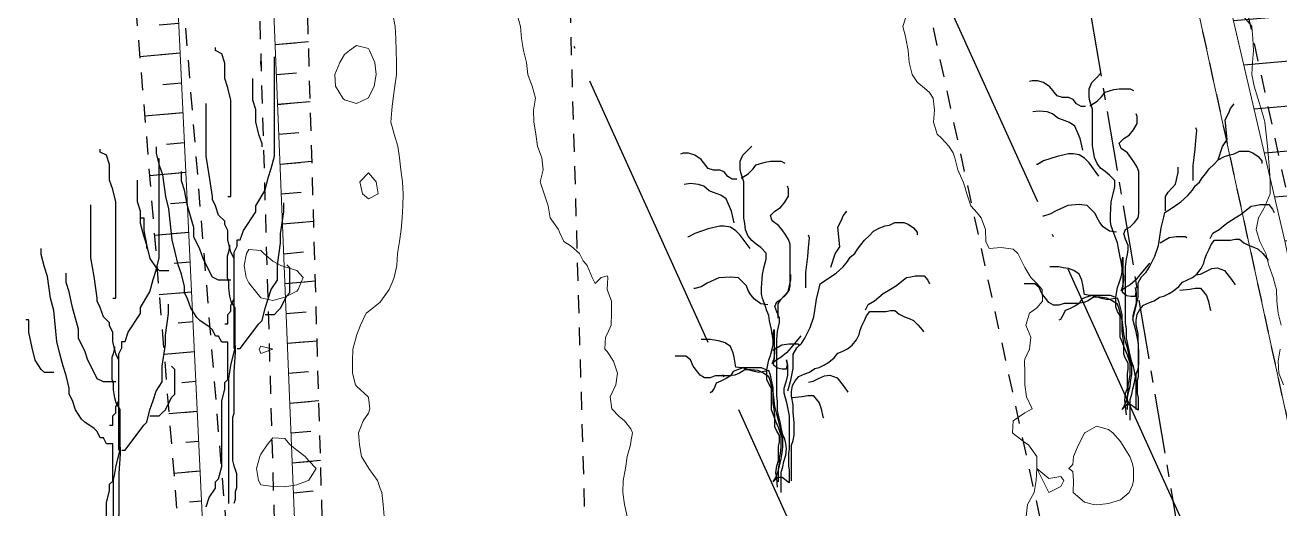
# Model space of a CAD drawing. Header units: centimetres. Extents: x 0 to 642158, y -847 to 649707.
# Drawn here: x 617100.4 to 617152.9, y 620888.1 to 620908.3 of the extents above; entities that cross this region are included whole.
import ezdxf

# ---------------------------------------------------------------- set-up
doc = ezdxf.new("R2010")
doc.units = ezdxf.units.CM
doc.header["$MEASUREMENT"] = 0
for name, pattern in [('ACAD_ISO04W100', [30, 24, -3, 0, -3]), ('CENTERX2', [4, 2.5, -0.5, 0.5, -0.5]), ('JIS_02_0.7', [1.35, 0.75, -0.6])]:
    doc.linetypes.add(name, pattern=pattern)
doc.layers.add('MEV_schema paysager_Ha', color=7, linetype='Continuous', lineweight=25, transparency=0.13)
for name, color, linetype, lineweight in [('MEV_schema paysager_V', 7, 'Continuous', 20), ('MEV_vegetal_V', 7, 'Continuous', 25), ('WAL_parcellaire agricole', 7, 'JIS_02_0.7', 25), ('WAL_topographie 0.5', 253, 'Continuous', 20)]:
    doc.layers.add(name, color=color, linetype=linetype, lineweight=lineweight)
doc.layers.add('SPW_parcellaire cadastral', color=7, linetype='CENTERX2', lineweight=25, true_color=0xff0542)
doc.linetypes.add('FENCELINE1', pattern='A,6.35,-2.54,[133,ltypeshp.shx,S=2.54,R=0,X=-2.54,Y=0],-2.54,25.4', length=36.83)
picture_1 = doc.add_image_def('image2.png', size_in_pixel=(6614, 11023))

# ---------------------------------------------------------------- blocks, each defined once
blk = doc.blocks.new('legende vegetal')
at = {"linetype": 'ACAD_ISO04W100', "ltscale": 0.5}
for points in [[(617155.16, 620873.215), (617116.802, 620957.812)], [(617153.826, 620839.831), (617120.202, 620913.988)]]:
    blk.add_lwpolyline(points, dxfattribs=at)
at = {"layer": 'MEV_vegetal_V'}
for points in [[(617108.769, 620900.946), (617108.899, 620900.946), (617108.899, 620904.972), (617108.769, 620905.492), (617108.639, 620905.882), (617108.639, 620906.531), (617108.509, 620906.92), (617108.249, 620907.05), (617108.249, 620907.181)], [(617108.639, 620895.621), (617108.769, 620895.621), (617108.769, 620896.01), (617108.899, 620896.14), (617108.899, 620896.4), (617109.029, 620896.66), (617109.029, 620898.608), (617109.158, 620898.868), (617109.158, 620899.128), (617109.289, 620899.128), (617109.419, 620899.517), (617109.938, 620900.296), (617109.938, 620900.557), (617110.328, 620901.206), (617110.458, 620901.725), (617110.588, 620902.115), (617110.718, 620902.634), (617110.718, 620906.791)], [(617146.441, 620892.035), (617146.441, 620892.594), (617146.478, 620892.817), (617146.478, 620893.041), (617146.515, 620893.227), (617146.553, 620893.488), (617146.553, 620893.973), (617146.441, 620894.308), (617146.329, 620894.569), (617146.217, 620894.867), (617146.143, 620895.054), (617146.143, 620895.948), (617146.03, 620896.135), (617145.956, 620896.321), (617145.956, 620896.731), (617146.03, 620897.141), (617146.105, 620897.328), (617146.18, 620897.588), (617146.217, 620897.775), (617146.217, 620897.961), (617146.18, 620898.222), (617146.143, 620898.409), (617146.068, 620898.781), (617146.03, 620899.005), (617145.956, 620899.191), (617145.881, 620899.415), (617145.769, 620899.713), (617145.732, 620899.9), (617145.732, 620900.161), (617145.769, 620900.72), (617145.844, 620901.055), (617145.919, 620901.353), (617145.919, 620901.614), (617145.695, 620901.838), (617145.509, 620901.987), (617145.322, 620902.136), (617145.173, 620902.323), (617145.061, 620902.583), (617145.024, 620902.844), (617144.986, 620903.068), (617144.986, 620904.596), (617144.875, 620904.932), (617144.837, 620905.118), (617144.837, 620905.453), (617144.949, 620905.714), (617145.173, 620905.938), (617145.322, 620906.087)], [(617110.198, 620903.024), (617110.198, 620903.154), (617110.068, 620903.544), (617109.938, 620904.063), (617109.938, 620904.583), (617109.808, 620904.972), (617109.808, 620905.882)], [(617144.688, 620904.708), (617144.501, 620904.708), (617144.315, 620904.82), (617144.166, 620905.006), (617143.98, 620905.081), (617143.719, 620905.081), (617143.495, 620905.155), (617143.196, 620905.528), (617142.935, 620905.714), (617142.674, 620905.789), (617142.451, 620905.789), (617142.339, 620905.752)], [(617144.875, 620904.745), (617145.173, 620904.932), (617145.359, 620905.118), (617145.509, 620905.304), (617145.881, 620905.416), (617146.105, 620905.453), (617146.553, 620905.453), (617146.701, 620905.379)], [(617109.029, 620894.582), (617109.029, 620898.348), (617108.899, 620898.608), (617108.769, 620899.128), (617108.769, 620899.517), (617108.639, 620899.777), (617108.639, 620899.907), (617108.379, 620900.167), (617108.249, 620900.557), (617108.119, 620900.816), (617108.119, 620900.946), (617107.989, 620901.855), (617107.859, 620902.634), (617107.859, 620904.843)], [(617144.576, 620902.882), (617144.464, 620903.366), (617144.241, 620903.888), (617144.017, 620904.037), (617143.719, 620904.149), (617143.532, 620904.223), (617143.309, 620904.41), (617143.085, 620904.484), (617142.749, 620904.522), (617142.488, 620904.484)], [(617146.553, 620891.587), (617146.553, 620892.445), (617146.627, 620892.668), (617146.664, 620892.892), (617146.739, 620893.153), (617146.776, 620893.414), (617146.739, 620893.638), (617146.701, 620893.824), (617146.627, 620894.01), (617146.553, 620894.308), (617146.515, 620894.495), (617146.441, 620894.83), (617146.403, 620895.016), (617146.403, 620895.389), (617146.366, 620895.65), (617146.366, 620897.999), (617146.403, 620898.334), (617146.441, 620898.52), (617146.478, 620898.707), (617146.478, 620898.893), (617146.366, 620899.154), (617146.291, 620899.378), (617146.366, 620899.564), (617146.553, 620899.676), (617146.739, 620899.862), (617146.888, 620900.049), (617146.925, 620900.235), (617146.925, 620901.987), (617146.851, 620902.173), (617146.739, 620902.36), (617146.59, 620902.583), (617146.441, 620902.77), (617146.18, 620902.956), (617146.105, 620903.18), (617146.291, 620903.366), (617146.515, 620903.515), (617146.701, 620903.739), (617146.851, 620904), (617146.851, 620904.298), (617146.814, 620904.41)], [(617150.244, 620902.472), (617150.43, 620903.031), (617150.617, 620903.329), (617150.543, 620904.149), (617150.691, 620904.447), (617150.766, 620904.633), (617150.915, 620904.82)], [(617149.2, 620901.614), (617149.2, 620902.248), (617149.238, 620902.583), (617149.275, 620902.919), (617149.312, 620903.292), (617149.349, 620903.701), (617149.312, 620903.813)], [(617103.943, 620896.694), (617104.073, 620896.694), (617104.073, 620900.72), (617103.943, 620901.24), (617103.814, 620901.629), (617103.814, 620902.279), (617103.684, 620902.668), (617103.424, 620902.798), (617103.424, 620902.928)], [(617107.859, 620887.958), (617107.989, 620888.347), (617108.249, 620888.737), (617108.249, 620888.997), (617108.379, 620889.127), (617108.509, 620889.646), (617108.509, 620892.374), (617108.639, 620892.893), (617108.639, 620893.153), (617108.769, 620893.283), (617108.769, 620894.842), (617108.509, 620894.842), (617108.379, 620895.101), (617108.249, 620895.101), (617108.119, 620895.361), (617107.989, 620895.491), (617107.6, 620895.751), (617107.47, 620895.881), (617107.21, 620896.27), (617107.08, 620896.66), (617106.95, 620896.92), (617106.95, 620897.179), (617106.82, 620897.699), (617106.69, 620898.089), (617106.56, 620898.608), (617106.43, 620899.128), (617106.3, 620900.426), (617106.17, 620900.946), (617106.04, 620901.855), (617105.91, 620902.245), (617105.781, 620902.764), (617105.781, 620903.024)], [(617131.832, 620889), (617131.832, 620889.559), (617131.869, 620889.783), (617131.869, 620890.006), (617131.907, 620890.193), (617131.944, 620890.454), (617131.944, 620890.938), (617131.832, 620891.273), (617131.72, 620891.534), (617131.608, 620891.832), (617131.534, 620892.019), (617131.534, 620892.913), (617131.422, 620893.1), (617131.347, 620893.286), (617131.347, 620893.696), (617131.422, 620894.106), (617131.497, 620894.293), (617131.571, 620894.554), (617131.608, 620894.74), (617131.608, 620894.926), (617131.571, 620895.187), (617131.534, 620895.374), (617131.459, 620895.746), (617131.422, 620895.97), (617131.347, 620896.157), (617131.273, 620896.38), (617131.161, 620896.678), (617131.123, 620896.865), (617131.123, 620897.126), (617131.161, 620897.685), (617131.236, 620898.02), (617131.31, 620898.319), (617131.31, 620898.579), (617131.086, 620898.803), (617130.9, 620898.952), (617130.713, 620899.101), (617130.564, 620899.288), (617130.452, 620899.549), (617130.415, 620899.81), (617130.378, 620900.033), (617130.378, 620901.561), (617130.266, 620901.897), (617130.228, 620902.083), (617130.228, 620902.419), (617130.341, 620902.68), (617130.564, 620902.903), (617130.713, 620903.052)], [(617146.664, 620895.799), (617146.776, 620896.247), (617146.888, 620896.731), (617146.888, 620897.328), (617147.037, 620897.588), (617147.224, 620897.775), (617147.373, 620897.999), (617147.596, 620898.446), (617147.746, 620898.893), (617147.783, 620899.154), (617147.858, 620899.639), (617147.97, 620900.086), (617148.007, 620900.272), (617148.23, 620900.421), (617148.678, 620900.72), (617148.976, 620900.981), (617149.163, 620901.204), (617149.275, 620901.391), (617149.461, 620901.54), (617149.573, 620901.726), (617149.722, 620901.913), (617149.871, 620902.099), (617150.058, 620902.285), (617150.244, 620902.472), (617150.505, 620902.621), (617150.729, 620902.695), (617150.915, 620902.733), (617151.139, 620902.844), (617151.512, 620902.844), (617151.699, 620902.77), (617151.922, 620902.621), (617152.071, 620902.434), (617152.071, 620902.323)], [(617103.814, 620891.369), (617103.943, 620891.369), (617103.943, 620891.758), (617104.073, 620891.888), (617104.073, 620892.148), (617104.203, 620892.408), (617104.203, 620894.356), (617104.333, 620894.616), (617104.333, 620894.875), (617104.463, 620894.875), (617104.593, 620895.265), (617105.113, 620896.044), (617105.113, 620896.304), (617105.503, 620896.954), (617105.633, 620897.473), (617105.762, 620897.863), (617105.892, 620898.382), (617105.892, 620902.538)], [(617130.079, 620901.673), (617129.893, 620901.673), (617129.707, 620901.785), (617129.557, 620901.971), (617129.371, 620902.046), (617129.11, 620902.046), (617128.886, 620902.12), (617128.588, 620902.493), (617128.327, 620902.68), (617128.066, 620902.754), (617127.842, 620902.754), (617127.73, 620902.717)], [(617130.266, 620901.71), (617130.564, 620901.897), (617130.751, 620902.083), (617130.9, 620902.269), (617131.273, 620902.381), (617131.497, 620902.419), (617131.944, 620902.419), (617132.093, 620902.344)], [(617145.248, 620901.801), (617144.837, 620902.36), (617144.651, 620902.546), (617144.427, 620902.695), (617144.166, 620902.733), (617143.98, 620902.733), (617143.495, 620902.621), (617142.935, 620902.434), (617142.674, 620902.285), (617142.637, 620902.285)], [(617108.899, 620897.439), (617108.379, 620897.439), (617108.119, 620897.569), (617107.989, 620897.829), (617107.729, 620898.348), (617107.6, 620898.738), (617107.339, 620899.258), (617107.339, 620899.647), (617107.08, 620900.557), (617106.95, 620901.206), (617106.82, 620901.595), (617106.82, 620901.985)], [(617148.044, 620900.347), (617148.044, 620900.943), (617148.156, 620901.13), (617148.454, 620901.465), (617148.566, 620901.95), (617148.566, 620902.173)], [(617105.372, 620898.772), (617105.372, 620898.902), (617105.243, 620899.292), (617105.113, 620899.811), (617105.113, 620900.331), (617104.983, 620900.72), (617104.983, 620901.629)], [(617129.968, 620899.847), (617129.856, 620900.331), (617129.632, 620900.853), (617129.408, 620901.002), (617129.11, 620901.114), (617128.923, 620901.188), (617128.7, 620901.375), (617128.476, 620901.449), (617128.141, 620901.487), (617127.879, 620901.449)], [(617131.944, 620888.552), (617131.944, 620889.41), (617132.018, 620889.633), (617132.056, 620889.857), (617132.131, 620890.118), (617132.168, 620890.379), (617132.131, 620890.603), (617132.093, 620890.789), (617132.018, 620890.975), (617131.944, 620891.273), (617131.907, 620891.46), (617131.832, 620891.795), (617131.795, 620891.982), (617131.795, 620892.354), (617131.757, 620892.615), (617131.757, 620894.964), (617131.795, 620895.299), (617131.832, 620895.486), (617131.869, 620895.672), (617131.869, 620895.858), (617131.757, 620896.119), (617131.683, 620896.343), (617131.757, 620896.529), (617131.944, 620896.641), (617132.131, 620896.827), (617132.279, 620897.014), (617132.317, 620897.2), (617132.317, 620898.952), (617132.242, 620899.139), (617132.131, 620899.325), (617131.981, 620899.549), (617131.832, 620899.735), (617131.571, 620899.921), (617131.497, 620900.145), (617131.683, 620900.331), (617131.907, 620900.481), (617132.093, 620900.704), (617132.242, 620900.965), (617132.242, 620901.263), (617132.205, 620901.375)], [(617104.203, 620890.33), (617104.203, 620894.096), (617104.073, 620894.356), (617103.943, 620894.875), (617103.943, 620895.265), (617103.814, 620895.525), (617103.814, 620895.655), (617103.553, 620895.914), (617103.424, 620896.304), (617103.294, 620896.564), (617103.294, 620896.694), (617103.164, 620897.603), (617103.034, 620898.382), (617103.034, 620900.59)], [(617109.158, 620894.582), (617109.289, 620894.582), (617110.068, 620895.621), (617110.198, 620895.751), (617110.328, 620896.27), (617110.458, 620896.66), (617110.588, 620897.05), (617110.848, 620897.439), (617110.848, 620898.089), (617110.977, 620898.998), (617110.977, 620899.388), (617111.108, 620900.296), (617111.108, 620900.686)], [(617134.021, 620897.98), (617134.207, 620898.539), (617134.394, 620898.838), (617134.319, 620899.657), (617134.468, 620899.956), (617134.543, 620900.142), (617134.692, 620900.328)], [(617145.993, 620899.452), (617145.695, 620899.49), (617145.434, 620899.676), (617145.285, 620899.862), (617145.173, 620900.049), (617145.098, 620900.235), (617144.763, 620900.571), (617144.427, 620900.608), (617143.942, 620900.571), (617143.458, 620900.347), (617143.196, 620900.198), (617142.935, 620900.123), (617142.898, 620900.123)], [(617149.909, 620899.191), (617150.02, 620899.415), (617150.281, 620899.564), (617150.468, 620899.713), (617150.654, 620899.862), (617150.953, 620900.049), (617151.214, 620900.198), (617151.438, 620900.384), (617151.624, 620900.533), (617151.81, 620900.571), (617151.996, 620900.608), (617152.37, 620900.608), (617152.519, 620900.421), (617152.593, 620900.272)], [(617106.3, 620897.829), (617105.91, 620897.829), (617105.781, 620897.959), (617105.52, 620898.348), (617105.391, 620898.868), (617105.261, 620899.517), (617105.261, 620900.037), (617105.131, 620900.037)], [(617130.639, 620898.766), (617130.228, 620899.325), (617130.042, 620899.511), (617129.818, 620899.66), (617129.557, 620899.698), (617129.371, 620899.698), (617128.886, 620899.586), (617128.327, 620899.4), (617128.066, 620899.25), (617128.028, 620899.25)], [(617132.227, 620892.815), (617132.34, 620893.262), (617132.451, 620893.747), (617132.451, 620894.343), (617132.601, 620894.604), (617132.787, 620894.791), (617132.936, 620895.014), (617133.16, 620895.462), (617133.309, 620895.909), (617133.346, 620896.17), (617133.421, 620896.654), (617133.533, 620897.102), (617133.57, 620897.288), (617133.794, 620897.437), (617134.241, 620897.735), (617134.54, 620897.996), (617134.726, 620898.22), (617134.838, 620898.406), (617135.024, 620898.556), (617135.136, 620898.742), (617135.285, 620898.928), (617135.435, 620899.115), (617135.621, 620899.301), (617135.807, 620899.487), (617136.068, 620899.637), (617136.292, 620899.711), (617136.478, 620899.748), (617136.702, 620899.86), (617137.075, 620899.86), (617137.262, 620899.786), (617137.485, 620899.637), (617137.635, 620899.45), (617137.635, 620899.338)], [(617132.977, 620897.123), (617132.977, 620897.757), (617133.014, 620898.092), (617133.052, 620898.428), (617133.089, 620898.8), (617133.126, 620899.21), (617133.089, 620899.322)], [(617146.814, 620892.035), (617146.814, 620893.526), (617146.888, 620893.712), (617146.925, 620893.935), (617146.925, 620894.457), (617146.888, 620894.905), (617146.888, 620895.203), (617146.814, 620895.576), (617146.814, 620895.762), (617146.851, 620896.023), (617146.963, 620896.209), (617147.112, 620896.396), (617147.373, 620896.507), (617147.559, 620896.582), (617147.783, 620896.731), (617147.97, 620896.768), (617148.193, 620896.88), (617148.38, 620896.992), (617148.604, 620897.178), (617148.753, 620897.365), (617148.939, 620897.439), (617149.163, 620897.551), (617149.349, 620897.7), (617149.536, 620897.924), (617149.648, 620898.148), (617149.685, 620898.334), (617149.759, 620898.52), (617149.871, 620898.744), (617149.946, 620898.93), (617150.095, 620899.117), (617150.766, 620899.117), (617150.953, 620899.154), (617151.139, 620899.154), (617151.325, 620899.005), (617151.549, 620898.893), (617151.736, 620898.819), (617151.922, 620898.744), (617152.109, 620898.558), (617152.295, 620898.334), (617152.332, 620898.259)], [(617147.82, 620899.005), (617148.193, 620899.229), (617148.491, 620899.266), (617148.864, 620899.266), (617148.939, 620899.229)], [(617103.684, 620885.394), (617103.684, 620888.121), (617103.814, 620888.641), (617103.814, 620888.901), (617103.943, 620889.031), (617103.943, 620890.589), (617103.684, 620890.589), (617103.553, 620890.849), (617103.424, 620890.849), (617103.294, 620891.109), (617103.164, 620891.239), (617102.774, 620891.499), (617102.644, 620891.628), (617102.384, 620892.018), (617102.254, 620892.408), (617102.124, 620892.668), (617102.124, 620892.927), (617101.995, 620893.447), (617101.865, 620893.837), (617101.734, 620894.356), (617101.605, 620894.875), (617101.475, 620896.174), (617101.345, 620896.694), (617101.215, 620897.603), (617101.085, 620897.993), (617100.955, 620898.512), (617100.955, 620898.772)], [(617108.803, 620888.093), (617108.803, 620893.334), (617108.857, 620893.608), (617108.912, 620893.935), (617109.076, 620894.59), (617109.076, 620896.283), (617108.912, 620896.556), (617108.857, 620896.774), (617108.803, 620897.102), (617108.803, 620897.375), (617108.748, 620897.538), (617108.748, 620898.466), (617108.803, 620898.631), (617108.857, 620898.849), (617108.857, 620898.903)], [(617110.328, 620896.01), (617110.718, 620896.01), (617110.848, 620896.14), (617110.977, 620896.27), (617111.238, 620896.79), (617111.367, 620896.92), (617111.367, 620897.959), (617111.238, 620898.089)], [(617147.373, 620898.148), (617146.963, 620897.663), (617146.776, 620897.439), (617146.553, 620897.253), (617146.366, 620897.141), (617146.18, 620896.992), (617146.254, 620897.178), (617146.291, 620897.439), (617146.291, 620897.626), (617146.254, 620897.812), (617146.254, 620898.036), (617146.217, 620898.222), (617146.254, 620898.409), (617146.254, 620897.216), (617146.217, 620896.955), (617146.403, 620896.806), (617146.59, 620896.768), (617146.776, 620896.768), (617146.814, 620896.955), (617146.776, 620897.141), (617146.814, 620896.918), (617146.814, 620896.507), (617146.739, 620896.209), (617146.664, 620895.948), (617146.664, 620895.762), (617146.776, 620895.352), (617146.888, 620894.793), (617146.888, 620893.414), (617146.851, 620893.227), (617146.851, 620892.706), (617146.888, 620892.519), (617146.888, 620891.997), (617146.59, 620892.221), (617146.403, 620892.221), (617146.217, 620892.035), (617146.329, 620892.221), (617146.441, 620892.519), (617146.478, 620892.706), (617146.553, 620893.004), (617146.59, 620893.265), (617146.627, 620893.488), (617146.627, 620893.861), (617146.515, 620894.271), (617146.441, 620894.606), (617146.366, 620894.867), (617146.291, 620895.203), (617146.217, 620895.799), (617146.217, 620895.986), (617146.18, 620896.172), (617146.105, 620896.507), (617146.03, 620896.694), (617145.844, 620896.657), (617145.62, 620896.619), (617145.434, 620896.657), (617145.173, 620896.731), (617144.949, 620896.806), (617144.725, 620896.731), (617144.539, 620896.657), (617144.427, 620896.47), (617144.241, 620896.358), (617144.017, 620896.247), (617143.83, 620896.172), (617143.756, 620895.986), (617143.644, 620895.799), (617143.569, 620895.762)], [(617104.073, 620893.187), (617103.553, 620893.187), (617103.294, 620893.317), (617103.164, 620893.576), (617102.904, 620894.096), (617102.774, 620894.486), (617102.514, 620895.006), (617102.514, 620895.395), (617102.254, 620896.304), (617102.124, 620896.954), (617101.995, 620897.343), (617101.995, 620897.733)], [(617131.384, 620896.417), (617131.086, 620896.455), (617130.825, 620896.641), (617130.676, 620896.827), (617130.564, 620897.014), (617130.489, 620897.2), (617130.154, 620897.536), (617129.818, 620897.573), (617129.334, 620897.536), (617128.849, 620897.312), (617128.588, 620897.163), (617128.327, 620897.088), (617128.289, 620897.088)], [(617131.821, 620895.856), (617131.821, 620896.452), (617131.933, 620896.638), (617132.231, 620896.974), (617132.343, 620897.458), (617132.343, 620897.682)], [(617135.472, 620896.207), (617135.583, 620896.431), (617135.845, 620896.58), (617136.031, 620896.729), (617136.217, 620896.878), (617136.516, 620897.064), (617136.777, 620897.214), (617137.001, 620897.4), (617137.187, 620897.549), (617137.373, 620897.586), (617137.56, 620897.624), (617137.933, 620897.624), (617138.082, 620897.437), (617138.156, 620897.288)], [(617145.919, 620896.731), (617145.732, 620896.806), (617144.875, 620896.806), (617144.651, 620896.843), (617144.576, 620897.253), (617144.539, 620897.439), (617144.427, 620897.7), (617144.203, 620897.849), (617143.98, 620897.924), (617143.756, 620897.961), (617143.569, 620897.999), (617143.196, 620897.999)], [(617149.312, 620897.663), (617149.498, 620897.7), (617149.722, 620897.812), (617149.983, 620897.924), (617150.207, 620897.961), (617150.505, 620897.849), (617150.804, 620897.477), (617150.953, 620897.253)], [(617146.403, 620891.811), (617146.366, 620892.184), (617146.329, 620892.407), (617146.366, 620892.706), (617146.441, 620892.929), (617146.441, 620893.526), (617146.478, 620893.712), (617146.478, 620893.973), (617146.366, 620894.159), (617146.291, 620894.345), (617146.291, 620894.83), (617146.254, 620895.091), (617146.217, 620895.315), (617146.217, 620895.762), (617146.143, 620896.06), (617146.105, 620896.247), (617146.03, 620896.433), (617145.807, 620896.582), (617145.583, 620896.694), (617145.285, 620896.731), (617145.024, 620896.731), (617144.8, 620896.582), (617144.614, 620896.507), (617144.353, 620896.47), (617143.793, 620896.47), (617143.569, 620896.396), (617143.346, 620896.396), (617143.159, 620896.507), (617143.01, 620896.694), (617142.861, 620896.88), (617142.749, 620897.141), (617142.563, 620897.29), (617142.115, 620897.29)], [(617148.641, 620897.029), (617149.051, 620897.067), (617149.275, 620897.104), (617149.498, 620897.104), (617149.759, 620896.806), (617149.834, 620896.545), (617149.909, 620896.209), (617149.946, 620896.172)], [(617104.333, 620890.33), (617104.463, 620890.33), (617105.243, 620891.369), (617105.372, 620891.499), (617105.503, 620892.018), (617105.633, 620892.408), (617105.762, 620892.797), (617106.023, 620893.187), (617106.023, 620893.837), (617106.152, 620894.745), (617106.152, 620895.135), (617106.282, 620896.044), (617106.282, 620896.434)], [(617132.377, 620889.05), (617132.377, 620890.541), (617132.451, 620890.728), (617132.488, 620890.951), (617132.488, 620891.473), (617132.451, 620891.92), (617132.451, 620892.219), (617132.377, 620892.591), (617132.377, 620892.778), (617132.414, 620893.039), (617132.526, 620893.225), (617132.675, 620893.411), (617132.936, 620893.523), (617133.122, 620893.598), (617133.346, 620893.747), (617133.533, 620893.784), (617133.756, 620893.896), (617133.943, 620894.008), (617134.167, 620894.194), (617134.316, 620894.381), (617134.502, 620894.455), (617134.726, 620894.567), (617134.912, 620894.716), (617135.099, 620894.94), (617135.211, 620895.163), (617135.248, 620895.35), (617135.322, 620895.536), (617135.435, 620895.76), (617135.509, 620895.946), (617135.658, 620896.133), (617136.33, 620896.133), (617136.516, 620896.17), (617136.702, 620896.17), (617136.889, 620896.021), (617137.112, 620895.909), (617137.299, 620895.834), (617137.485, 620895.76), (617137.672, 620895.573), (617137.858, 620895.35), (617137.896, 620895.275)], [(617101.475, 620893.576), (617101.085, 620893.576), (617100.955, 620893.707), (617100.695, 620894.096), (617100.565, 620894.616), (617100.435, 620895.265), (617100.435, 620895.785), (617100.305, 620895.785)], [(617131.31, 620893.696), (617131.123, 620893.771), (617130.266, 620893.771), (617130.042, 620893.808), (617129.968, 620894.218), (617129.93, 620894.405), (617129.818, 620894.665), (617129.595, 620894.815), (617129.371, 620894.889), (617129.147, 620894.926), (617128.961, 620894.964), (617128.588, 620894.964)], [(617132.764, 620895.113), (617132.354, 620894.628), (617132.168, 620894.405), (617131.944, 620894.218), (617131.757, 620894.106), (617131.571, 620893.957), (617131.646, 620894.144), (617131.683, 620894.405), (617131.683, 620894.591), (617131.646, 620894.777), (617131.646, 620895.001), (617131.608, 620895.187), (617131.646, 620895.374), (617131.646, 620894.181), (617131.608, 620893.92), (617131.795, 620893.771), (617131.981, 620893.734), (617132.168, 620893.734), (617132.205, 620893.92), (617132.168, 620894.106), (617132.205, 620893.883), (617132.205, 620893.473), (617132.131, 620893.174), (617132.056, 620892.913), (617132.056, 620892.727), (617132.168, 620892.317), (617132.279, 620891.758), (617132.279, 620890.379), (617132.242, 620890.193), (617132.242, 620889.671), (617132.279, 620889.484), (617132.279, 620888.963), (617131.981, 620889.186), (617131.795, 620889.186), (617131.608, 620889), (617131.72, 620889.186), (617131.832, 620889.484), (617131.869, 620889.671), (617131.944, 620889.969), (617131.981, 620890.23), (617132.018, 620890.454), (617132.018, 620890.826), (617131.907, 620891.236), (617131.832, 620891.572), (617131.757, 620891.832), (617131.683, 620892.168), (617131.608, 620892.764), (617131.608, 620892.951), (617131.571, 620893.137), (617131.497, 620893.473), (617131.422, 620893.659), (617131.236, 620893.622), (617131.012, 620893.584), (617130.825, 620893.622), (617130.564, 620893.696), (617130.341, 620893.771), (617130.117, 620893.696), (617129.93, 620893.622), (617129.818, 620893.435), (617129.632, 620893.324), (617129.408, 620893.212), (617129.222, 620893.137), (617129.147, 620892.951), (617129.036, 620892.764), (617128.961, 620892.727)], [(617103.977, 620883.841), (617103.977, 620889.082), (617104.032, 620889.355), (617104.087, 620889.683), (617104.251, 620890.338), (617104.251, 620892.031), (617104.087, 620892.303), (617104.032, 620892.522), (617103.977, 620892.85), (617103.977, 620893.122), (617103.922, 620893.286), (617103.922, 620894.214), (617103.977, 620894.378), (617104.032, 620894.596), (617104.032, 620894.651)], [(617109.076, 620894.699), (617109.076, 620894.426), (617109.021, 620893.608), (617109.021, 620891.86), (617108.967, 620891.697), (617108.967, 620889.895), (617109.021, 620889.676), (617109.076, 620889.513), (617109.13, 620889.349), (617109.13, 620888.748), (617109.076, 620888.585), (617109.076, 620888.257), (617109.021, 620888.093)], [(617131.597, 620894.514), (617131.97, 620894.737), (617132.268, 620894.775), (617132.641, 620894.775), (617132.716, 620894.737)], [(617131.795, 620888.776), (617131.757, 620889.149), (617131.72, 620889.373), (617131.757, 620889.671), (617131.832, 620889.894), (617131.832, 620890.491), (617131.869, 620890.677), (617131.869, 620890.938), (617131.757, 620891.124), (617131.683, 620891.311), (617131.683, 620891.795), (617131.646, 620892.056), (617131.608, 620892.28), (617131.608, 620892.727), (617131.534, 620893.025), (617131.497, 620893.212), (617131.422, 620893.398), (617131.198, 620893.547), (617130.974, 620893.659), (617130.676, 620893.696), (617130.415, 620893.696), (617130.191, 620893.547), (617130.005, 620893.473), (617129.744, 620893.435), (617129.184, 620893.435), (617128.961, 620893.361), (617128.737, 620893.361), (617128.551, 620893.473), (617128.402, 620893.659), (617128.252, 620893.845), (617128.141, 620894.106), (617127.954, 620894.255), (617127.507, 620894.255)], [(617105.503, 620891.758), (617105.892, 620891.758), (617106.023, 620891.888), (617106.152, 620892.018), (617106.412, 620892.538), (617106.542, 620892.668), (617106.542, 620893.707), (617106.412, 620893.837)], [(617133.089, 620893.172), (617133.275, 620893.209), (617133.499, 620893.321), (617133.76, 620893.433), (617133.984, 620893.47), (617134.282, 620893.358), (617134.58, 620892.985), (617134.729, 620892.762)], [(617132.418, 620892.538), (617132.828, 620892.575), (617133.052, 620892.613), (617133.275, 620892.613), (617133.536, 620892.314), (617133.611, 620892.053), (617133.685, 620891.718), (617133.723, 620891.681)], [(617104.251, 620890.447), (617104.251, 620890.174), (617104.196, 620889.355), (617104.196, 620887.608), (617104.141, 620887.445), (617104.141, 620885.643), (617104.196, 620885.424), (617104.251, 620885.26), (617104.305, 620885.097), (617104.305, 620884.496), (617104.251, 620884.332), (617104.251, 620884.005), (617104.196, 620883.841)]]:
    blk.add_lwpolyline(points, dxfattribs=at)

msp = doc.modelspace()

# ---------------------------------------------------------------- hatches: boundary and pattern name
at = {"layer": 'MEV_schema paysager_Ha', "transparency": 33554687}
h = msp.add_hatch(dxfattribs=at)
h.set_pattern_fill('ANSI31', color=60, scale=30, angle=320)
h.paths.add_polyline_path([(617170.419, 620834.567), (617172.651, 620836.166), (617173.767, 620838.36), (617176.52, 620837.394), (617174.806, 620846.341), (617170.861, 620863.855), (617160.166, 620908.624), (617154.776, 620933.562), (617146.673, 620971.647), (617141.556, 621000.514), (617137.768, 621021.34), (617128.09, 621079.063), (617126.156, 621093.864), (617119.316, 621143.104), (617111.792, 621208.391), (617108.156, 621251.964), (617106.162, 621276.436), (617103.961, 621303.676), (617102.134, 621336.288), (617100.135, 621389.845), (617096.516, 621463.981), (617093.32, 621529.296), (617090.317, 621582.148), (617088.875, 621608.789), (617089.552, 621610.434), (617091.584, 621610.24), (617079.838, 621624.63), (617079.15, 621614.869), (617077.224, 621610.745), (617075.161, 621604.283), (617075.024, 621597.272), (617074.199, 621592.185), (617074.199, 621587.785), (617073.373, 621584.761), (617071.723, 621576.1), (617070.554, 621571.223), (617069.004, 621567.237), (617065.792, 621560.483), (617065.459, 621555.39), (617064.352, 621548.747), (617063.248, 621545.861), (617063.538, 621539.763), (617064.894, 621531.341), (617066.831, 621523.888), (617067.993, 621518.758), (617069.311, 621511.094), (617070.285, 621505.466), (617073.425, 621497.132), (617077.756, 621487.932), (617080.679, 621477.434), (617081.545, 621462.498), (617082.024, 621453.112), (617079.891, 621448.421), (617077.757, 621439.358), (617074.131, 621434.987), (617070.825, 621431.469), (617069.438, 621426.671), (617071.018, 621420.988), (617073.27, 621414.516), (617077.07, 621409.311), (617077.914, 621402.699), (617079.322, 621395.946), (617077.774, 621388.912), (617077.028, 621379.272), (617077.18, 621366.49), (617077.637, 621354.926), (617081.138, 621345.34), (617084.667, 621339.141), (617088.419, 621332.55), (617091.943, 621324.141), (617093.489, 621313.549), (617093.991, 621301.308), (617095.095, 621293.181), (617098.226, 621286.522), (617098.599, 621269.214), (617098.32, 621260.56), (617100.919, 621240.097), (617102.163, 621224.304), (617102.661, 621213.61), (617104.31, 621203.418), (617105.03, 621196.058), (617108.853, 621175.666), (617110.452, 621164.481), (617113.761, 621137.233), (617115.569, 621117.477), (617117.489, 621112.22), (617116.988, 621109.132), (617114.316, 621105.794), (617111.985, 621102.229), (617112.056, 621101.1), (617120.765, 621101.771), (617121.63, 621095.928), (617112.376, 621095.304), (617112.524, 621092.145), (617113.883, 621089.004), (617118.105, 621088.839), (617120.775, 621088.744), (617122.967, 621085.98), (617123.825, 621080.262), (617124.207, 621073.973), (617125.553, 621066.79), (617126.9, 621057.169), (617128.055, 621049.377), (617129.783, 621041.532), (617130.994, 621026.347), (617134.207, 621004.931), (617136.145, 620988.525), (617136.031, 620979.069), (617142.374, 620949.543), (617145.918, 620930.208), (617153.153, 620899.212), (617158.672, 620872.657), (617161.08, 620858.212), (617163.85, 620847.016), (617167.101, 620840.155), (617169.922, 620834.909)])
h = msp.add_hatch(dxfattribs=at)
h.set_pattern_fill('ANSI31', color=60, scale=15, angle=320)
h.paths.add_polyline_path([(617170.419, 620834.567), (617172.651, 620836.166), (617173.767, 620838.36), (617172.164, 620839.948), (617169.222, 620844.997), (617165.011, 620861.103), (617155.295, 620905.773), (617149.967, 620930.558), (617141.637, 620968.956), (617138.302, 620999.865), (617134.651, 621021.029), (617125.75, 621078.391), (617121.772, 621092.578), (617115.806, 621141.831), (617107.516, 621206.061), (617103.711, 621250.656), (617102.096, 621275.072), (617098.522, 621305.188), (617095.036, 621336.316), (617086.438, 621359.081), (617085.934, 621388.312), (617080.11, 621426.004), (617086.838, 621442.658), (617088.578, 621463.389), (617083.681, 621500.211), (617076.945, 621529.071), (617073.11, 621552.713), (617080.742, 621582.645), (617082.21, 621610.23), (617089.552, 621610.434), (617091.584, 621610.24), (617079.838, 621624.63), (617079.15, 621614.869), (617077.224, 621610.745), (617075.161, 621604.283), (617075.024, 621597.272), (617074.199, 621592.185), (617074.199, 621587.785), (617073.373, 621584.761), (617071.723, 621576.1), (617070.554, 621571.223), (617069.004, 621567.237), (617065.792, 621560.483), (617065.459, 621555.39), (617064.352, 621548.747), (617063.248, 621545.861), (617063.538, 621539.763), (617064.894, 621531.341), (617066.831, 621523.888), (617067.993, 621518.758), (617069.311, 621511.094), (617070.285, 621505.466), (617073.425, 621497.132), (617077.756, 621487.932), (617080.679, 621477.434), (617081.545, 621462.498), (617082.024, 621453.112), (617079.891, 621448.421), (617077.757, 621439.358), (617074.131, 621434.987), (617070.825, 621431.469), (617069.438, 621426.671), (617071.018, 621420.988), (617073.27, 621414.516), (617077.07, 621409.311), (617077.914, 621402.699), (617079.322, 621395.946), (617077.774, 621388.912), (617077.028, 621379.272), (617077.18, 621366.49), (617077.637, 621354.926), (617081.138, 621345.34), (617084.667, 621339.141), (617088.419, 621332.55), (617091.943, 621324.141), (617093.489, 621313.549), (617093.991, 621301.308), (617095.095, 621293.181), (617098.226, 621286.522), (617098.599, 621269.214), (617098.32, 621260.56), (617100.919, 621240.097), (617102.163, 621224.304), (617102.661, 621213.61), (617104.31, 621203.418), (617105.03, 621196.058), (617108.853, 621175.666), (617110.452, 621164.481), (617113.761, 621137.233), (617115.569, 621117.477), (617117.489, 621112.22), (617116.988, 621109.132), (617114.316, 621105.794), (617111.985, 621102.229), (617112.056, 621101.1), (617120.765, 621101.771), (617121.63, 621095.928), (617112.376, 621095.304), (617112.524, 621092.145), (617113.883, 621089.004), (617118.105, 621088.839), (617120.775, 621088.744), (617122.967, 621085.98), (617123.825, 621080.262), (617124.207, 621073.973), (617125.553, 621066.79), (617126.9, 621057.169), (617128.055, 621049.377), (617129.783, 621041.532), (617130.994, 621026.347), (617134.207, 621004.931), (617136.145, 620988.525), (617136.031, 620979.069), (617142.374, 620949.543), (617145.918, 620930.208), (617153.153, 620899.212), (617158.672, 620872.657), (617161.08, 620858.212), (617163.85, 620847.016), (617167.101, 620840.155), (617169.922, 620834.909)])
h = msp.add_hatch(dxfattribs=at)
h.set_pattern_fill('ANSI31', color=60, scale=20, angle=320)
h.paths.add_polyline_path([(617113.674, 620858.005), (617109.691, 620996.126), (617109.618, 621010.046), (617111.179, 621014.364), (617114.107, 621016.25), (617117.75, 621018.401), (617119.344, 621023.131), (617122.5, 621026.088), (617126.75, 621028.503), (617129.146, 621033.25), (617128.393, 621037.5), (617126.75, 621041.019), (617123.199, 621042.051), (617118.25, 621041.43), (617115.08, 621045), (617114.004, 621048.5), (617112.567, 621058.5), (617111.299, 621068.5), (617110.223, 621068.269), (617112.338, 621050.887), (617112.953, 621044.741), (617114.17, 621041.297), (617116.171, 621039.118), (617119.299, 621039.022), (617122.5, 621039.289), (617125.579, 621038.75), (617126.2, 621035.865), (617126.043, 621031.803), (617123.859, 621028.75), (617120.395, 621027.796), (617117.376, 621024.076), (617116.023, 621020.25), (617111.688, 621018.425), (617106.683, 621014.97), (617106.658, 621009.894), (617111.814, 620883.878)])
h = msp.add_hatch(dxfattribs=at)
h.set_pattern_fill('ANSI31', color=60, scale=10, angle=320)
h.paths.add_polyline_path([(617113.674, 620858.005), (617108.142, 620996.13), (617108.083, 621009.838), (617108.845, 621014.966), (617112.562, 621017.376), (617116.931, 621019.936), (617118.638, 621024.555), (617121.702, 621027.366), (617125.719, 621028.922), (617127.427, 621033.189), (617127.185, 621036.94), (617125.552, 621039.746), (617122.746, 621040.358), (617116.571, 621040.511), (617113.968, 621043.878), (617113.253, 621048.163), (617111.876, 621058.111), (617111.299, 621068.5), (617110.223, 621068.269), (617112.338, 621050.887), (617112.953, 621044.741), (617114.17, 621041.297), (617116.171, 621039.118), (617119.299, 621039.022), (617122.5, 621039.289), (617125.579, 621038.75), (617126.2, 621035.865), (617126.043, 621031.803), (617123.859, 621028.75), (617120.395, 621027.796), (617117.376, 621024.076), (617116.023, 621020.25), (617111.688, 621018.425), (617106.683, 621014.97), (617106.658, 621009.894), (617111.814, 620883.878)])
h = msp.add_hatch(dxfattribs=at)
h.set_pattern_fill('ANSI31', color=60, scale=20, angle=320)
h.paths.add_polyline_path([(617082.359, 621018.06), (617092.105, 621016.901), (617097.106, 621005.902), (617109.274, 620856.805), (617105.166, 620942.838), (617100.685, 620997.406), (617099.947, 621006.393), (617094.828, 621018.214), (617086.01, 621019.158)])
h = msp.add_hatch(dxfattribs=at)
h.set_pattern_fill('ANSI31', color=60, scale=10, angle=320)
h.paths.add_polyline_path([(617084.185, 621018.609), (617093.313, 621017.623), (617098.718, 621006.15), (617103.48, 620947.505), (617109.274, 620856.805), (617105.166, 620942.838), (617100.685, 620997.406), (617099.947, 621006.393), (617094.828, 621018.214), (617086.01, 621019.158)])
h = msp.add_hatch(dxfattribs=at)
h.set_pattern_fill('AR-CONC', color=256, angle=180)
h.set_pattern_definition([(230, (-1675.227, 123.2765), (-7.172601826, 0.62752135), [0.75, -8.25]), (175, (-1675.227, 123.2765), (1.387513336, -7.52192134), [0.6, -6.6]), (280.4514445, (-1675.8244, 123.329), (-5.78508847, -6.89439991), [0.63740192, -7.01142112]), (226.1842, (-1675.227, 121.2765), (-10.67241331, 1.65519281), [1.125, -12.375]), (276.6356355, (-1676.116, 121.414), (-9.34661946, -9.74118601), [0.95610342, -10.5171376]), (171.184164, (-1675.227, 121.277), (-9.34661945, -9.741186), [0.9, -9.90000001]), (201, (-1676.227, 121.7765), (-5.96907052, 4.026188907), [0.75, -8.25]), (146, (-1676.227, 121.7765), (-2.43315332, -7.25150045), [0.6, -6.6]), (251.4514447, (-1676.724, 122.112), (-8.40222377, -3.22531153), [0.6374019, -7.01142112]), (217.5, (-1675.2267, 123.2765), (-0.121598553, -3.328938538), [0, -6.52, 0, -6.7, 0, -6.625]), (187.5, (-1675.2267, 123.2765), (-2.630695374, -3.944117119), [0, -3.82, 0, -6.37, 0, -2.525]), (147.5, (-1672.9967, 123.2765), (-5.338224362, 0.225548717), [0, -2.5, 0, -7.8, 0, -10.35]), (137.5, (-1671.9967, 123.2765), (-5.831861693, -1.001049823), [0, -3.25, 0, -5.18, 0, -7.35])])
edge = h.paths.add_edge_path()
edge.add_line((617121.976, 620796.785), (617116.058, 620796.437))
edge.add_line((617116.058, 620796.437), (617105.963, 620797.481))
edge.add_line((617105.963, 620797.481), (617097.26, 620799.569))
edge.add_line((617097.26, 620799.569), (617084.032, 620804.675))
edge.add_line((617084.032, 620804.675), (617074.517, 620808.156))
edge.add_line((617074.517, 620808.156), (617071.268, 620810.361))
edge.add_line((617071.268, 620810.361), (617068.035, 620815.249))
edge.add_line((617068.035, 620815.249), (617064.74, 620822.031))
edge.add_line((617064.74, 620822.031), (617058.58, 620835.061))
edge.add_line((617058.58, 620835.061), (617054.406, 620845.682))
edge.add_line((617054.406, 620845.682), (617050.113, 620855.788))
edge.add_line((617050.113, 620855.788), (617045.999, 620866.351))
edge.add_line((617045.999, 620866.351), (617039.9, 620880.234))
edge.add_line((617039.9, 620880.234), (617033.652, 620896.308))
edge.add_line((617033.652, 620896.308), (617025.229, 620915.529))
edge.add_line((617025.229, 620915.529), (617016.633, 620934.812))
edge.add_line((617016.633, 620934.812), (617010.519, 620947.98))
edge.add_line((617010.519, 620947.98), (617007.218, 620955.828))
edge.add_line((617007.218, 620955.828), (617006.52, 620959.235))
edge.add_line((617006.52, 620959.235), (617008.724, 620965.501))
edge.add_line((617008.724, 620965.501), (617011.045, 620971.651))
edge.add_line((617011.045, 620971.651), (617007.564, 620972.231))
edge.add_line((617007.564, 620972.231), (617005.823, 620968.054))
edge.add_line((617005.823, 620968.054), (617003.516, 620963.511))
edge.add_arc((617021.194, 620957.62), 18.633, 161.5689, 193.1272)
edge.add_line((617003.047, 620953.388), (617005.585, 620947.723))
edge.add_line((617005.585, 620947.723), (617013.167, 620930.996))
edge.add_line((617013.167, 620930.996), (617022.942, 620907.238))
edge.add_line((617022.942, 620907.238), (617027.498, 620897.228))
edge.add_line((617027.498, 620897.228), (617030.865, 620889.78))
edge.add_line((617030.865, 620889.78), (617036.107, 620876.701))
edge.add_line((617036.107, 620876.701), (617043.655, 620861.585))
edge.add_line((617043.655, 620861.585), (617046.557, 620854.81))
edge.add_line((617046.557, 620854.81), (617048.998, 620848.669))
edge.add_line((617048.998, 620848.669), (617052.461, 620839.281))
edge.add_line((617052.461, 620839.281), (617057.299, 620827.332))
edge.add_line((617057.299, 620827.332), (617062.853, 620815.779))
edge.add_line((617062.853, 620815.779), (617071.7, 620800.2))
edge.add_line((617071.7, 620800.2), (617077.519, 620790.622))
edge.add_line((617077.519, 620790.622), (617081.641, 620781.651))
edge.add_line((617081.641, 620781.651), (617084.066, 620779.105))
edge.add_line((617084.066, 620779.105), (617105.15, 620789.126))
edge.add_line((617105.15, 620789.126), (617121.976, 620796.785))

# ---------------------------------------------------------------- linework, layer by layer
at = {"layer": 'MEV_schema paysager_V', "color": 60, "linetype": 'FENCELINE1', "ltscale": 0.2}
msp.add_lwpolyline([(617116.979, 621088.883), (617122.663, 621043.848), (617124.414, 621030.91), (617132.386, 620987.414), (617140.619, 620949.653), (617149.177, 620910.407), (617154.259, 620887.098), (617158.129, 620869.348), (617161.215, 620853.992), (617162.625, 620844.661), (617161.977, 620829.611), (617158.932, 620822.569), (617148.39, 620816.964), (617135.834, 620811.584), (617129.718, 620808.83), (617114.375, 620842.905), (617107.765, 620841.682), (617107.298, 620797.822)], dxfattribs=at)
at = {"layer": 'MEV_schema paysager_V', "color": 60}
for points in [[(617110.223, 621068.263), (617110.223, 621068.263), (617112.953, 621044.741), (617114.17, 621041.297), (617116.171, 621039.118), (617119.294, 621039.022), (617122.792, 621039.329), (617125.579, 621038.75), (617126.2, 621035.865), (617126.043, 621031.803), (617123.859, 621028.75), (617120.395, 621027.796), (617117.376, 621024.076), (617116.023, 621020.25), (617111.688, 621018.425), (617106.683, 621014.97), (617106.658, 621009.894), (617111.814, 620883.878), (617113.674, 620858.005)], [(617109.274, 620856.805), (617105.166, 620942.838), (617100.685, 620997.406), (617099.947, 621006.393), (617094.828, 621018.214), (617086.01, 621019.158)], [(617142.374, 620949.543), (617145.918, 620930.208), (617153.153, 620899.212), (617158.672, 620872.657), (617161.08, 620858.212), (617163.85, 620847.016), (617167.101, 620840.155), (617169.922, 620834.909), (617170.419, 620834.567), (617170.593, 620834.692)]]:
    msp.add_lwpolyline(points, dxfattribs=at)
at = {"layer": 'SPW_parcellaire cadastral'}
msp.add_lwpolyline([(617124.414, 621030.91), (617148.7, 620886.869), (617168.493, 620832.454), (617169.763, 620828.485), (617173.506, 620823.158), (617131.961, 620802.38), (617113.978, 620842.319), (617107.661, 620842.802), (617106.31, 620808.157), (617107.294, 620797.931), (617098.564, 620800.704), (617079.313, 620808.469), (617069.931, 620814.081), (617052.805, 620853.718), (617029.961, 620908.942), (617024.266, 620921.301), (617009.212, 620953.702)], dxfattribs=at)
at = {"layer": 'WAL_parcellaire agricole'}
for points in [[(617131.717, 620999.87), (617162.591, 620858.273), (617164.631, 620844.768), (617163.959, 620829.156), (617160.31, 620820.717), (617128.951, 620806.192), (617113.205, 620840.655), (617109.747, 620840.015), (617109.267, 620794.93), (617076.409, 620807.461), (617068.245, 620813.628), (617006.973, 620958.817), (617020.76, 620999.151), (617043.515, 621008.447), (617081.419, 621020.186), (617093.459, 621018.754), (617099.071, 621006.412), (617111.114, 620858.846), (617111.64, 620859.146), (617107.637, 620997.97)], [(617121.432, 620986.018), (617149.8, 620855.915), (617151.589, 620844.071), (617151.074, 620832.113), (617150.346, 620830.428), (617135.345, 620823.48), (617122.939, 620850.631), (617124.859, 620851.729), (617120.988, 620985.983)]]:
    msp.add_lwpolyline(points, close=True, dxfattribs=at)
msp.add_lwpolyline([(617130.135, 620997.739), (617160.623, 620857.911), (617162.625, 620844.661), (617161.977, 620829.611), (617158.777, 620822.211), (617129.935, 620808.852), (617114.375, 620842.905), (617107.765, 620841.682), (617107.298, 620797.822), (617077.387, 620809.229), (617069.879, 620814.9), (617009.113, 620958.892), (617022.358, 620997.643), (617044.19, 621006.562), (617081.605, 621018.15), (617092.105, 621016.901), (617097.106, 621005.902), (617109.274, 620856.805), (617111.574, 620856.805), (617113.674, 620858.005), (617109.691, 620996.126), (617130.135, 620997.739)], dxfattribs=at)
at = {"layer": 'WAL_topographie 0.5'}
for points in [[(617115.774, 620908.75), (617115.873, 620908.25), (617115.906, 620907.75), (617115.91, 620907.25), (617115.931, 620906.75), (617115.928, 620906.25), (617115.862, 620905.75), (617115.79, 620905.25), (617115.75, 620904.899), (617115.73, 620904.75), (617115.689, 620904.25), (617115.75, 620904.06), (617115.827, 620903.75), (617115.981, 620903.25), (617116.06, 620902.75), (617116.116, 620902.25), (617116.173, 620901.75), (617116.202, 620901.25), (617116.192, 620900.75), (617116.167, 620900.25), (617116.124, 620899.75), (617116.048, 620899.25), (617115.976, 620898.75), (617115.938, 620898.25), (617115.833, 620897.75), (617115.75, 620897.54), (617115.626, 620897.25), (617115.278, 620896.75), (617115.25, 620896.713), (617114.75, 620896.321), (617114.663, 620896.25), (617114.417, 620895.75), (617114.25, 620895.313), (617114.233, 620895.25), (617114.098, 620894.75), (617114.081, 620894.25), (617114.086, 620893.75), (617114.215, 620893.25), (617114.25, 620893.201), (617114.741, 620892.75), (617114.75, 620892.724), (617114.813, 620892.25), (617114.75, 620892.063), (617114.533, 620891.75), (617114.339, 620891.25), (617114.382, 620890.75), (617114.46, 620890.25), (617114.75, 620889.776), (617114.765, 620889.75), (617115.134, 620889.25), (617115.25, 620888.922), (617115.319, 620888.75), (617115.374, 620888.25), (617115.413, 620887.75)], [(617120.977, 620908.75), (617121.121, 620908.25), (617121.169, 620907.75), (617121.25, 620907.25), (617121.25, 620907.25), (617121.369, 620906.75), (617121.432, 620906.25), (617121.604, 620905.75), (617121.75, 620905.25), (617121.75, 620905.25), (617121.75, 620905.25), (617121.673, 620904.75), (617121.681, 620904.25), (617121.75, 620903.85), (617121.766, 620903.75), (617121.838, 620903.25), (617122.021, 620902.75), (617122.066, 620902.25), (617121.95, 620901.75), (617122.118, 620901.25), (617122.25, 620900.833), (617122.279, 620900.75), (617122.361, 620900.25), (617122.708, 620899.75), (617122.75, 620899.65), (617122.932, 620899.25), (617123.25, 620899.055), (617123.594, 620898.75), (617123.75, 620898.438), (617123.917, 620898.25), (617124.125, 620897.75), (617124.25, 620897.5), (617124.5, 620897.75), (617124.75, 620897.812), (617124.778, 620897.75), (617124.75, 620897.25), (617124.932, 620896.75), (617124.938, 620896.25), (617124.917, 620895.75), (617124.75, 620895.375), (617124.687, 620895.25), (617124.656, 620894.75), (617124.75, 620894.656), (617125.021, 620894.25), (617125.185, 620893.75), (617125.111, 620893.25), (617124.883, 620892.75), (617124.95, 620892.25), (617125.25, 620891.929), (617125.477, 620891.75), (617125.75, 620891.417), (617125.813, 620891.25), (617125.75, 620890.875), (617125.725, 620890.75), (617125.595, 620890.25), (617125.516, 620889.75), (617125.417, 620889.25), (617125.41, 620888.75), (617125.483, 620888.25), (617125.588, 620887.75)], [(617137.25, 620908.607), (617137.141, 620908.25), (617137.25, 620907.833), (617137.267, 620907.75), (617137.355, 620907.25), (617137.395, 620906.75), (617137.533, 620906.25), (617137.75, 620905.908), (617137.95, 620905.75), (617138.25, 620905.485), (617138.404, 620905.25), (617138.457, 620904.75), (617138.417, 620904.25), (617138.575, 620903.75), (617138.75, 620903.583), (617139.068, 620903.25), (617139.25, 620902.964), (617139.318, 620902.75), (617139.444, 620902.25), (617139.667, 620901.75), (617139.75, 620901.5), (617139.821, 620901.25), (617139.979, 620900.75), (617140.25, 620900.454), (617140.411, 620900.25), (617140.591, 620899.75), (617140.607, 620899.25), (617140.75, 620898.964), (617141.25, 620899), (617141.75, 620898.927), (617141.95, 620898.75), (617142.197, 620898.25), (617142.25, 620898.159), (617142.5, 620897.75), (617142.75, 620897.5), (617142.975, 620897.25), (617142.988, 620896.75), (617142.75, 620896.472), (617142.442, 620896.25), (617142.283, 620895.75), (617142.5, 620895.25), (617142.442, 620894.75), (617142.25, 620894.333), (617142.231, 620894.25), (617142.25, 620893.751), (617142.25, 620893.75), (617142.25, 620893.25), (617142.315, 620892.75), (617142.55, 620892.25), (617142.25, 620892.083), (617141.75, 620891.75), (617141.75, 620891.75), (617141.726, 620891.25), (617141.75, 620891.212), (617142.25, 620890.837), (617142.404, 620890.75), (617142.75, 620890.25), (617142.75, 620890.25), (617142.75, 620889.75), (617143.25, 620889.333), (617143.75, 620889.417), (617143.875, 620889.25), (617143.75, 620889), (617143.251, 620888.75), (617143.25, 620888.75), (617143.25, 620888.75), (617143, 620889.25), (617142.75, 620889.749), (617142.717, 620889.25), (617142.639, 620888.75), (617142.35, 620888.25), (617142.296, 620887.75)], [(617151.328, 620908.75), (617151.75, 620908.26), (617151.752, 620908.25), (617151.801, 620907.75), (617151.825, 620907.25), (617151.779, 620906.75), (617151.753, 620906.25), (617151.847, 620905.75), (617151.998, 620905.25), (617152.161, 620904.75), (617152.25, 620904.422), (617152.292, 620904.25), (617152.354, 620903.75), (617152.407, 620903.25), (617152.453, 620902.75), (617152.487, 620902.25), (617152.523, 620901.75), (617152.519, 620901.25), (617152.317, 620900.75), (617152.25, 620900.639), (617152.032, 620900.25), (617151.93, 620899.75), (617152.087, 620899.25), (617152.25, 620898.914), (617152.339, 620898.75), (617152.466, 620898.25), (617152.643, 620897.75), (617152.75, 620897.381), (617152.789, 620897.25), (617152.795, 620896.75), (617152.855, 620896.25), (617152.985, 620895.75)], [(617114.732, 620905.25), (617114.25, 620905.029), (617113.75, 620905.188), (617113.686, 620905.25), (617113.377, 620905.75), (617113.345, 620906.25), (617113.554, 620906.75), (617113.75, 620907.074), (617113.959, 620907.25), (617114.25, 620907.454), (617114.75, 620907.328), (617114.794, 620907.25), (617115.016, 620906.75), (617115.081, 620906.25), (617115, 620905.75), (617114.75, 620905.263), (617114.732, 620905.25)], [(617110.25, 620906.583), (617110.272, 620906.75), (617110.25, 620906.875), (617110.234, 620906.75), (617110.25, 620906.583)], [(617115.167, 620901.25), (617114.75, 620901.033), (617114.51, 620901.25), (617114.394, 620901.75), (617114.75, 620902.133), (617115.074, 620901.75), (617115.167, 620901.25)], [(617111.75, 620897.177), (617111.815, 620897.25), (617112.023, 620897.75), (617111.75, 620898.036), (617111.25, 620898.188), (617111.083, 620898.25), (617110.75, 620898.429), (617110.373, 620898.75), (617110.25, 620898.877), (617109.75, 620898.924), (617109.648, 620898.75), (617109.546, 620898.25), (617109.639, 620897.75), (617109.75, 620897.524), (617109.963, 620897.25), (617110.25, 620896.902), (617110.75, 620896.78), (617111.25, 620896.92), (617111.75, 620897.177)], [(617110.25, 620894.568), (617110.75, 620894.75), (617110.25, 620894.871), (617110.18, 620894.75), (617110.25, 620894.568)], [(617152.936, 620894.75), (617152.857, 620894.25), (617152.888, 620893.75), (617153.074, 620893.25)], [(617145.4, 620888.25), (617145.25, 620888.234), (617145.125, 620888.25), (617144.75, 620888.35), (617144.264, 620888.75), (617144.287, 620889.25), (617144.25, 620889.625), (617144.083, 620889.75), (617144.25, 620889.917), (617144.283, 620890.25), (617144.494, 620890.75), (617144.75, 620891.229), (617144.764, 620891.25), (617145.25, 620891.523), (617145.75, 620891.386), (617145.924, 620891.25), (617146.25, 620890.884), (617146.33, 620890.75), (617146.637, 620890.25), (617146.75, 620889.95), (617146.8, 620889.75), (617146.8, 620889.25), (617146.75, 620889.05), (617146.609, 620888.75), (617146.25, 620888.439), (617145.75, 620888.288), (617145.4, 620888.25)], [(617111.75, 620889.076), (617112.23, 620889.25), (617112.25, 620889.267), (617112.561, 620889.75), (617112.25, 620890.076), (617112.108, 620890.25), (617111.75, 620890.518), (617111.479, 620890.75), (617111.25, 620891.009), (617110.75, 620891.037), (617110.512, 620890.75), (617110.25, 620890.355), (617110.204, 620890.25), (617110.063, 620889.75), (617110.145, 620889.25), (617110.25, 620889.073), (617110.75, 620889.005), (617111.25, 620888.981), (617111.75, 620889.076)]]:
    msp.add_lwpolyline(points, dxfattribs=at)

# ---------------------------------------------------------------- block references
at = {"layer": 'MEV_vegetal_V'}
msp.add_blockref('legende vegetal', (0.098, 0.193), dxfattribs=at)

# ---------------------------------------------------------------- pictures from other files: only their frames are drawn
image = msp.add_image(picture_1, insert=(616830.845, 620745.783), size_in_units=(429.466, 715.756), dxfattribs=dict(brightness=75))
image.dxf.flags = 7

doc.saveas('drawing.dxf')
